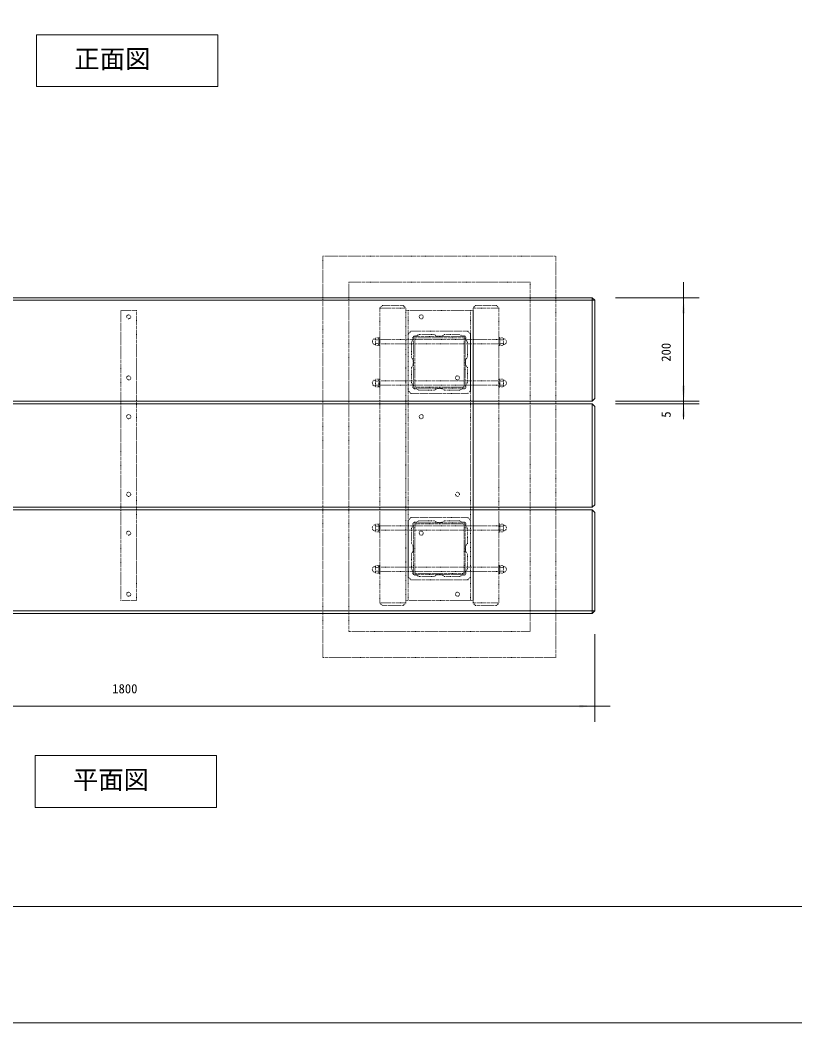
# Model space of a CAD drawing. Units: millimetres, scale not verified. Extents: x -2925 to 2925, y -2062 to 2062.
# Drawn here: x -1496 to 0, y -2062 to -125 of the extents above; entities that cross this region are included whole.
import ezdxf
from ezdxf.enums import TextEntityAlignment as Align

# ---------------------------------------------------------------- set-up
doc = ezdxf.new("R2010")
doc.units = ezdxf.units.MM
doc.header["$LTSCALE"] = 10
doc.linetypes.add('USER5', pattern=[0.208282, 0.069427, -0.138855])
doc.layers.add('0-1_IMPORTED', color=30, linetype='Continuous', lineweight=18)
doc.styles.add('ＭＳ ゴシック', font='')
doc.styles.get('ＭＳ ゴシック').set_extended_font_data('MS Gothic')

msp = doc.modelspace()

# ---------------------------------------------------------------- linework, layer by layer
at = {"layer": '0-1_IMPORTED', "color": 1}
for p, q in [((-215, -631), (-215, -661)), ((-346.56, -661), (-185, -661)), ((-215, -661), (-215, -861)), ((-215, -831), (-215, -861)), ((-346.56, -861), (-185, -861)), ((-346.56, -861), (-185, -861)), ((-346.56, -866), (-185, -866)), ((-215, -861), (-215, -891)), ((-215, -861), (-215, -866)), ((-215, -866), (-215, -896)), ((-215, -866), (-215, -892.87)), ((-386.56, -1311), (-386.56, -1480.37)), ((-2186.56, -1450.37), (-386.56, -1450.37)), ((-386.56, -1450.37), (-356.56, -1450.37))]:
    msp.add_line(p, q, dxfattribs=at)
at = {"layer": '0-1_IMPORTED'}
for p, q in [((-2186.56, -666), (-386.56, -666)), ((-391.56, -661), (-391.56, -861)), ((-391.56, -866), (-391.56, -1066)), ((-391.56, -1071), (-391.56, -1271)), ((-386.56, -1266), (-2186.56, -1266)), ((-2925, -1837.5), (2925, -1837.5))]:
    msp.add_line(p, q, dxfattribs=at)
at = {"layer": '0-1_IMPORTED', "linetype": 'USER5'}
for p, q in [((-801.56, -681), (-751.56, -681)), ((-571.56, -681), (-621.56, -681)), ((-686.56, -736), (-731.96, -736)), ((-641.16, -736), (-686.56, -736)), ((-810.31, -740.25), (-810.06, -740.25)), ((-810.31, -751.75), (-810.06, -751.75)), ((-810.06, -740.25), (-809.05, -738.5)), ((-810.06, -751.75), (-810.06, -740.25)), ((-810.06, -742.26), (-803.56, -742.26)), ((-810.06, -749.74), (-803.56, -749.74)), ((-810.06, -751.75), (-809.05, -753.5)), ((-809.05, -738.5), (-804.57, -738.5)), ((-809.05, -753.5), (-804.57, -753.5)), ((-803.56, -740.25), (-804.57, -738.5)), ((-803.56, -751.75), (-804.57, -753.5)), ((-803.56, -751.75), (-803.56, -740.25)), ((-569.56, -740.25), (-568.55, -738.5)), ((-569.56, -751.75), (-569.56, -740.25)), ((-563.06, -742.26), (-569.56, -742.26)), ((-563.06, -749.74), (-569.56, -749.74)), ((-569.56, -751.75), (-568.55, -753.5)), ((-564.07, -738.5), (-568.55, -738.5)), ((-564.07, -753.5), (-568.55, -753.5)), ((-563.06, -740.25), (-564.07, -738.5)), ((-563.06, -751.75), (-564.07, -753.5)), ((-562.81, -740.25), (-563.06, -740.25)), ((-563.06, -751.75), (-563.06, -740.25)), ((-562.81, -751.75), (-563.06, -751.75)), ((-810.31, -820.25), (-810.06, -820.25)), ((-810.31, -831.75), (-810.06, -831.75)), ((-810.06, -820.25), (-809.05, -818.5)), ((-810.06, -820.25), (-810.06, -831.75)), ((-810.06, -822.26), (-803.56, -822.26)), ((-810.06, -829.74), (-803.56, -829.74)), ((-810.06, -831.75), (-809.05, -833.5)), ((-809.05, -818.5), (-804.57, -818.5)), ((-803.56, -820.25), (-804.57, -818.5)), ((-803.56, -831.75), (-804.57, -833.5)), ((-803.56, -820.25), (-803.56, -831.75)), ((-569.56, -820.25), (-568.55, -818.5)), ((-569.56, -820.25), (-569.56, -831.75)), ((-563.06, -822.26), (-569.56, -822.26)), ((-563.06, -829.74), (-569.56, -829.74)), ((-569.56, -831.75), (-568.55, -833.5)), ((-564.07, -818.5), (-568.55, -818.5)), ((-563.06, -820.25), (-564.07, -818.5)), ((-563.06, -831.75), (-564.07, -833.5)), ((-562.81, -820.25), (-563.06, -820.25)), ((-563.06, -820.25), (-563.06, -831.75)), ((-562.81, -831.75), (-563.06, -831.75)), ((-809.05, -833.5), (-804.57, -833.5)), ((-564.07, -833.5), (-568.55, -833.5)), ((-810.31, -1100.25), (-810.06, -1100.25)), ((-810.06, -1100.25), (-809.05, -1098.5)), ((-810.06, -1111.75), (-810.06, -1100.25)), ((-810.06, -1102.26), (-803.56, -1102.26)), ((-809.05, -1098.5), (-804.57, -1098.5)), ((-803.56, -1100.25), (-804.57, -1098.5)), ((-803.56, -1111.75), (-803.56, -1100.25)), ((-569.56, -1100.25), (-568.55, -1098.5)), ((-569.56, -1111.75), (-569.56, -1100.25)), ((-563.06, -1102.26), (-569.56, -1102.26)), ((-564.07, -1098.5), (-568.55, -1098.5)), ((-563.06, -1100.25), (-564.07, -1098.5)), ((-562.81, -1100.25), (-563.06, -1100.25)), ((-563.06, -1111.75), (-563.06, -1100.25)), ((-810.31, -1111.75), (-810.06, -1111.75)), ((-810.06, -1109.74), (-803.56, -1109.74)), ((-810.06, -1111.75), (-809.05, -1113.5)), ((-809.05, -1113.5), (-804.57, -1113.5)), ((-803.56, -1111.75), (-804.57, -1113.5)), ((-563.06, -1109.74), (-569.56, -1109.74)), ((-569.56, -1111.75), (-568.55, -1113.5)), ((-564.07, -1113.5), (-568.55, -1113.5)), ((-563.06, -1111.75), (-564.07, -1113.5)), ((-562.81, -1111.75), (-563.06, -1111.75)), ((-810.31, -1180.25), (-810.06, -1180.25)), ((-810.06, -1180.25), (-809.05, -1178.5)), ((-810.06, -1180.25), (-810.06, -1191.75)), ((-809.05, -1178.5), (-804.57, -1178.5)), ((-803.56, -1180.25), (-804.57, -1178.5)), ((-803.56, -1180.25), (-803.56, -1191.75)), ((-569.56, -1180.25), (-568.55, -1178.5)), ((-569.56, -1180.25), (-569.56, -1191.75)), ((-564.07, -1178.5), (-568.55, -1178.5)), ((-563.06, -1180.25), (-564.07, -1178.5)), ((-562.81, -1180.25), (-563.06, -1180.25)), ((-563.06, -1180.25), (-563.06, -1191.75)), ((-810.31, -1191.75), (-810.06, -1191.75)), ((-810.06, -1182.26), (-803.56, -1182.26)), ((-810.06, -1189.74), (-803.56, -1189.74)), ((-810.06, -1191.75), (-809.05, -1193.5)), ((-809.05, -1193.5), (-804.57, -1193.5)), ((-803.56, -1191.75), (-804.57, -1193.5)), ((-686.56, -1196), (-731.96, -1196)), ((-641.16, -1196), (-686.56, -1196)), ((-563.06, -1182.26), (-569.56, -1182.26)), ((-563.06, -1189.74), (-569.56, -1189.74)), ((-569.56, -1191.75), (-568.55, -1193.5)), ((-564.07, -1193.5), (-568.55, -1193.5)), ((-563.06, -1191.75), (-564.07, -1193.5)), ((-562.81, -1191.75), (-563.06, -1191.75)), ((-801.56, -1251), (-751.56, -1251)), ((-571.56, -1251), (-621.56, -1251))]:
    msp.add_line(p, q, dxfattribs=at)
at = {"layer": '0-1_IMPORTED'}
for points in [[(-2925, 2062.5), (2925, 2062.5), (2925, -2062.5), (-2925, -2062.5)], [(-1464.26, -153.05), (-1114.26, -153.05), (-1114.26, -253.05), (-1464.26, -253.05)], [(-2181.56, -661), (-391.56, -661), (-386.56, -666), (-386.56, -856), (-391.56, -861), (-2181.56, -861), (-2186.56, -856), (-2186.56, -666)], [(-2181.56, -866), (-391.56, -866), (-386.56, -871), (-386.56, -1061), (-391.56, -1066), (-2181.56, -1066), (-2186.56, -1061), (-2186.56, -871)], [(-2181.56, -1071), (-391.56, -1071), (-386.56, -1076), (-386.56, -1266), (-391.56, -1271), (-2181.56, -1271), (-2186.56, -1266), (-2186.56, -1076)], [(-1467, -1545.96), (-1117, -1545.96), (-1117, -1645.96), (-1467, -1645.96)]]:
    msp.add_lwpolyline(points, close=True, dxfattribs=at)
at = {"layer": '0-1_IMPORTED', "linetype": 'USER5'}
for points in [[(-911.56, -581), (-461.56, -581), (-461.56, -1356), (-911.56, -1356)], [(-861.56, -631), (-511.56, -631), (-511.56, -1306), (-861.56, -1306)], [(-796.56, -676), (-756.56, -676), (-751.56, -681), (-751.56, -1251), (-756.56, -1256), (-796.56, -1256), (-801.56, -1251), (-801.56, -681)], [(-576.56, -676), (-616.56, -676), (-621.56, -681), (-621.56, -1251), (-616.56, -1256), (-576.56, -1256), (-571.56, -1251), (-571.56, -681)], [(-1301.56, -686), (-1271.56, -686), (-1271.56, -1246), (-1301.56, -1246)], [(-751.56, -686), (-621.56, -686), (-621.56, -1246), (-751.56, -1246)], [(-751.56, -686), (-746.56, -686), (-746.56, -1246), (-751.56, -1246)], [(-621.56, -686), (-626.56, -686), (-626.56, -1246), (-621.56, -1246)], [(-631.56, -726), (-626.56, -731), (-626.56, -841), (-631.56, -846), (-741.56, -846), (-746.56, -841), (-746.56, -731), (-741.56, -726)], [(-801.56, -754), (-803.56, -754), (-803.56, -738), (-801.56, -738)], [(-571.56, -750), (-801.56, -750), (-801.56, -742), (-571.56, -742)], [(-571.56, -754), (-569.56, -754), (-569.56, -738), (-571.56, -738)], [(-801.56, -818), (-803.56, -818), (-803.56, -834), (-801.56, -834)], [(-571.56, -822), (-801.56, -822), (-801.56, -830), (-571.56, -830)], [(-571.56, -818), (-569.56, -818), (-569.56, -834), (-571.56, -834)], [(-801.56, -1114), (-803.56, -1114), (-803.56, -1098), (-801.56, -1098)], [(-571.56, -1110), (-801.56, -1110), (-801.56, -1102), (-571.56, -1102)], [(-631.56, -1206), (-626.56, -1201), (-626.56, -1091), (-631.56, -1086), (-741.56, -1086), (-746.56, -1091), (-746.56, -1201), (-741.56, -1206)], [(-571.56, -1114), (-569.56, -1114), (-569.56, -1098), (-571.56, -1098)], [(-801.56, -1178), (-803.56, -1178), (-803.56, -1194), (-801.56, -1194)], [(-571.56, -1182), (-801.56, -1182), (-801.56, -1190), (-571.56, -1190)], [(-571.56, -1178), (-569.56, -1178), (-569.56, -1194), (-571.56, -1194)]]:
    msp.add_lwpolyline(points, close=True, dxfattribs=at)
for points in [[(-638.56, -735), (-642.56, -735), (-647.56, -732), (-665.56, -732), (-671.56, -732), (-676.56, -732), (-681.56, -735.5), (-691.56, -735.5), (-696.56, -732), (-701.56, -732), (-707.56, -732), (-725.56, -732), (-730.56, -735), (-734.56, -735)], [(-737.56, -738), (-737.56, -742), (-740.56, -747), (-740.56, -765), (-740.56, -771), (-740.56, -776), (-737.06, -781), (-737.06, -791), (-740.56, -796), (-740.56, -801), (-740.56, -807), (-740.56, -825), (-737.56, -830), (-737.56, -834)], [(-736.56, -740.6), (-736.56, -786), (-736.56, -831.4)], [(-734.26, -831.4), (-734.26, -786), (-734.26, -740.6)], [(-731.96, -738.3), (-686.56, -738.3), (-641.16, -738.3)], [(-638.86, -740.6), (-638.86, -786), (-638.86, -831.4)], [(-636.56, -831.4), (-636.56, -786), (-636.56, -740.6)], [(-632.56, -796), (-636.06, -791), (-636.06, -781), (-632.56, -776), (-632.56, -771), (-632.56, -765), (-632.56, -747), (-635.56, -742), (-635.56, -738)], [(-635.56, -834), (-635.56, -830), (-632.56, -825), (-632.56, -807), (-632.56, -801), (-632.56, -796)], [(-734.56, -837), (-730.56, -837), (-725.56, -840), (-707.56, -840), (-701.56, -840), (-696.56, -840), (-691.56, -836.5), (-681.56, -836.5), (-676.56, -840), (-671.56, -840), (-665.56, -840), (-647.56, -840), (-642.56, -837), (-638.56, -837)], [(-641.16, -833.7), (-686.56, -833.7), (-731.96, -833.7)], [(-731.96, -836), (-686.56, -836), (-641.16, -836)], [(-737.56, -1194), (-737.56, -1190), (-740.56, -1185), (-740.56, -1167), (-740.56, -1161), (-740.56, -1156), (-737.06, -1151), (-737.06, -1141), (-740.56, -1136), (-740.56, -1131), (-740.56, -1125), (-740.56, -1107), (-737.56, -1102), (-737.56, -1098)], [(-736.56, -1191.4), (-736.56, -1146), (-736.56, -1100.6)], [(-734.56, -1095), (-730.56, -1095), (-725.56, -1092), (-707.56, -1092), (-701.56, -1092), (-696.56, -1092), (-691.56, -1095.5), (-681.56, -1095.5), (-676.56, -1092), (-671.56, -1092), (-665.56, -1092), (-647.56, -1092), (-642.56, -1095), (-638.56, -1095)], [(-734.26, -1100.6), (-734.26, -1146), (-734.26, -1191.4)], [(-731.96, -1096), (-686.56, -1096), (-641.16, -1096)], [(-641.16, -1098.3), (-686.56, -1098.3), (-731.96, -1098.3)], [(-638.86, -1191.4), (-638.86, -1146), (-638.86, -1100.6)], [(-636.56, -1100.6), (-636.56, -1146), (-636.56, -1191.4)], [(-635.56, -1098), (-635.56, -1102), (-632.56, -1107), (-632.56, -1125), (-632.56, -1131), (-632.56, -1136)], [(-632.56, -1136), (-636.06, -1141), (-636.06, -1151), (-632.56, -1156), (-632.56, -1161), (-632.56, -1167), (-632.56, -1185), (-635.56, -1190), (-635.56, -1194)], [(-638.56, -1197), (-642.56, -1197), (-647.56, -1200), (-665.56, -1200), (-671.56, -1200), (-676.56, -1200), (-681.56, -1196.5), (-691.56, -1196.5), (-696.56, -1200), (-701.56, -1200), (-707.56, -1200), (-725.56, -1200), (-730.56, -1197), (-734.56, -1197)], [(-731.96, -1193.7), (-686.56, -1193.7), (-641.16, -1193.7)]]:
    msp.add_lwpolyline(points, dxfattribs=at)
for centre in [(-1286.56, -698), (-721.56, -698), (-1286.56, -816), (-651.56, -816), (-1286.56, -891), (-721.56, -891), (-1286.56, -1041), (-651.56, -1041), (-1286.56, -1116), (-721.56, -1116), (-1286.56, -1234), (-651.56, -1234)]:
    msp.add_circle(centre, 4, dxfattribs=at)
for centre, radius, start, end in [((-734.56, -738), 3, 90, 180), ((-731.96, -740.6), 4.6, 90, 180), ((-641.16, -740.6), 4.6, 360, 90), ((-638.56, -738), 3, 0, 90), ((-810.31, -746), 5.75, 90, 270), ((-731.96, -740.6), 2.3, 90, 180), ((-641.16, -740.6), 2.3, 360, 90), ((-562.81, -746), 5.75, 270, 90), ((-810.31, -826), 5.75, 90, 270), ((-731.96, -831.4), 4.6, 180, 270), ((-731.96, -831.4), 2.3, 180, 270), ((-641.16, -831.4), 4.6, 270, 360), ((-641.16, -831.4), 2.3, 270, 360), ((-562.81, -826), 5.75, 270, 90), ((-734.56, -834), 3, 180, 270), ((-638.56, -834), 3, 270, 360), ((-810.31, -1106), 5.75, 90, 270), ((-734.56, -1098), 3, 90, 180), ((-731.96, -1100.6), 4.6, 90, 180), ((-731.96, -1100.6), 2.3, 90, 180), ((-641.16, -1100.6), 4.6, 0, 90), ((-641.16, -1100.6), 2.3, 0, 90), ((-638.56, -1098), 3, 0, 90), ((-562.81, -1106), 5.75, 270, 90), ((-810.31, -1186), 5.75, 90, 270), ((-562.81, -1186), 5.75, 270, 90), ((-734.56, -1194), 3, 180, 270), ((-731.96, -1191.4), 4.6, 180, 270), ((-731.96, -1191.4), 2.3, 180, 270), ((-641.16, -1191.4), 4.6, 270, 360), ((-641.16, -1191.4), 2.3, 270, 360), ((-638.56, -1194), 3, 270, 360)]:
    msp.add_arc(centre, radius, start, end, dxfattribs=at)
at = {"layer": '0-1_IMPORTED', "color": 1}
for points in [[(-215, -661), (-212.38, -691), (-217.62, -691)], [(-215, -861), (-217.62, -831), (-212.38, -831)], [(-215, -866), (-217.62, -836), (-212.38, -836)], [(-215, -861), (-212.38, -891), (-217.62, -891)], [(-386.56, -1450.37), (-416.56, -1453), (-416.56, -1447.75)]]:
    msp.add_solid(points, dxfattribs=at)

# ---------------------------------------------------------------- texts
at = {"layer": '0-1_IMPORTED', "color": 7, "style": 'ＭＳ ゴシック'}
for s, height, p in [('正面図', 35.82, (-1391.26, -228.24)), ('1800', 17.91, (-1318.31, -1430.93)), ('平面図', 35.82, (-1394, -1621.15))]:
    msp.add_text(s, height=height, dxfattribs=at).set_placement(p, align=Align.BOTTOM_LEFT)
for s, p in [('200', (-234.45, -784.81)), ('5', (-234.45, -892.87))]:
    msp.add_text(s, height=17.91, rotation=90, dxfattribs=at).set_placement(p, align=Align.BOTTOM_LEFT)

doc.saveas('drawing.dxf')
